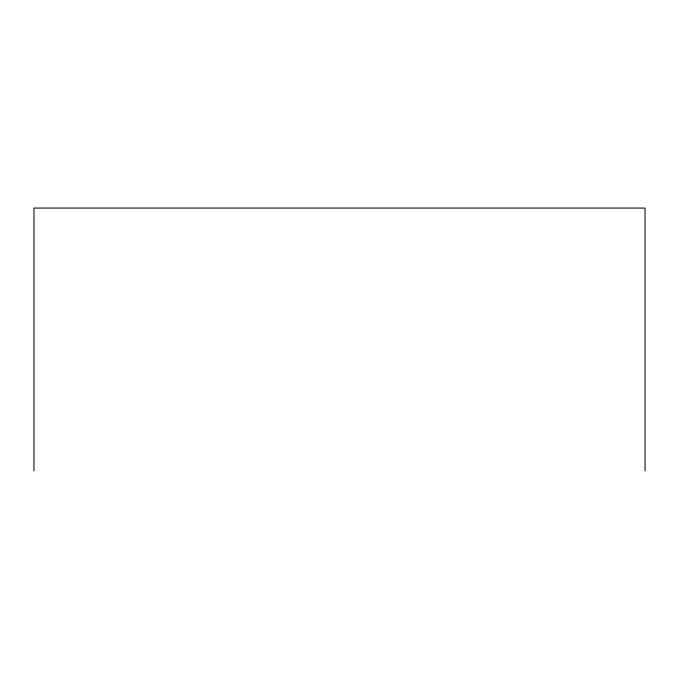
<?xml version="1.0" encoding="UTF-8"?>
<svg xmlns="http://www.w3.org/2000/svg" width="679" height="679" viewBox="0 0 679 679"><rect width="100%" height="100%" fill="white"/><g stroke="black" fill="none" stroke-linecap="round" stroke-linejoin="round"><path stroke-width="1.02" d="M645.05 470.92L645.05 208.08L33.95 208.08L33.95 470.92"/></g></svg>
